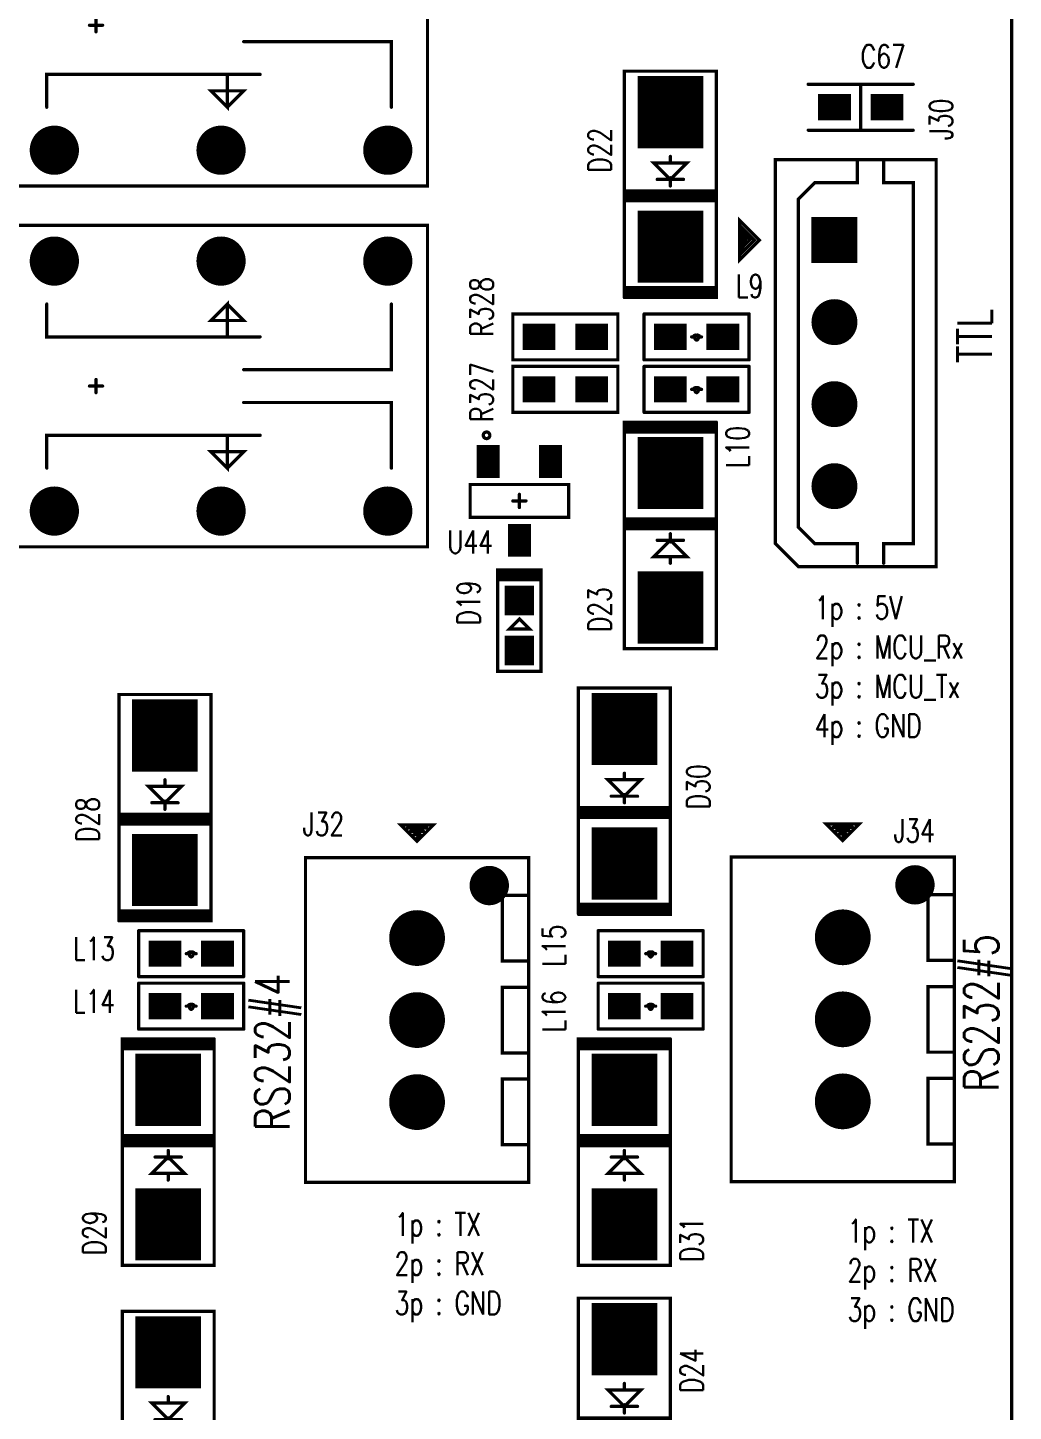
# Model space of a CAD drawing. Extents: x -22 to 239, y -29 to 162.
# Drawn here: x 208.02 to 238.05, y 62.65 to 104.82 of the extents above; entities that cross this region are included whole.
import ezdxf

# ---------------------------------------------------------------- set-up
doc = ezdxf.new("R2010")
doc.units = 0
for name, color, linetype in [('BOARD_OUTLINE_00', 255, 'CONTINUOUS'), ('DRIL_NPLTE_THRU_01', 5, 'CONTINUOUS'), ('DRIL_NPLTE_THRU_02', 106, 'CONTINUOUS'), ('DRIL_NPLTE_THRU_03', 96, 'CONTINUOUS'), ('DRIL_NPLTE_THRU_04', 34, 'CONTINUOUS'), ('DRIL_PLTE_THRU_01', 5, 'CONTINUOUS'), ('DRIL_PLTE_THRU_02', 106, 'CONTINUOUS'), ('DRIL_PLTE_THRU_03', 96, 'CONTINUOUS'), ('DRIL_PLTE_THRU_04', 34, 'CONTINUOUS'), ('DRIL_SYMBOL', 255, 'CONTINUOUS'), ('PADS_BOT', 43, 'CONTINUOUS'), ('PADS_INNER', 186, 'CONTINUOUS'), ('PADS_TOP', 186, 'CONTINUOUS'), ('PART_NAME_01', 3, 'CONTINUOUS'), ('PART_TOP_2DLINE_00', 150, 'CONTINUOUS'), ('PART_TOP_2DLINE_01', 150, 'CONTINUOUS'), ('PART_TOP_TEXT_126', 255, 'CONTINUOUS'), ('TEXT_126', 255, 'CONTINUOUS')]:
    doc.layers.add(name, color=color, linetype=linetype)
doc.styles.add('W0$1', font='simplex', dxfattribs={"width": 0.75})
doc.styles.add('W0$15', font='simplex', dxfattribs={"width": 0.75})

# ---------------------------------------------------------------- blocks, each defined once
blk = doc.blocks.new('BOARD_100')
at = {"layer": 'BOARD_OUTLINE_00', "const_width": 0.1}
blk.add_lwpolyline([(0, -1, -0.414214), (1, 0), (237, 0, -0.414214), (238, -1), (238, -149, -0.414214), (237, -150), (1, -150, -0.414214), (0, -149)], format="xyb", close=True, dxfattribs=at)
blk = doc.blocks.new('SMOOTH_0$1')
at = {"const_width": 0.05}
blk.add_lwpolyline([(-0.025, 0, 1), (0.025, 0, 1)], format="xyb", close=True, dxfattribs=at)
blk = doc.blocks.new('PART_BODY_TOP_30')
at = {"layer": 'PART_TOP_2DLINE_00', "const_width": 0.1}
for points in [[(3.75, 2.29), (4.35, 2.89), (3.15, 2.89), (3.75, 2.29)], [(6.2, -0.7), (5.5, -0.7), (5.5, 0.6), (5, 1.1), (-5, 1.1), (-5.5, 0.6), (-5.5, -0.7), (-6.1, -0.7)], [(6.2, -1.5), (5.5, -1.5), (5.5, -2.4), (-5.5, -2.4), (-5.5, -1.5), (-6.1, -1.5)]]:
    blk.add_lwpolyline(points, dxfattribs=at)
blk.add_lwpolyline([(6.2, -3.1), (6.2, 1.8), (-5.5, 1.8), (-6.2, 1.1), (-6.2, -3.1)], close=True, dxfattribs=at)
at = {"layer": 'PART_TOP_2DLINE_01', "const_width": 0.1}
for points in [[(3.75, 2.44), (4.1, 2.79), (3.4, 2.79), (3.75, 2.44)], [(3.75, 2.59), (3.85, 2.69), (3.65, 2.69), (3.75, 2.59)]]:
    blk.add_lwpolyline(points, dxfattribs=at)
at = {"layer": 'PART_TOP_2DLINE_00'}
for p in [(3.15, 2.89), (4.35, 2.89), (3.75, 2.29), (3.75, 2.29), (-5.5, 1.8), (6.2, 1.8), (-6.2, 1.1), (-5, 1.1), (5, 1.1), (-5.5, 0.6), (5.5, 0.6), (-6.1, -0.7), (-5.5, -0.7), (5.5, -0.7), (6.2, -0.7), (-6.1, -1.5), (-5.5, -1.5), (5.5, -1.5), (6.2, -1.5), (-5.5, -2.4), (5.5, -2.4), (-6.2, -3.1), (6.2, -3.1)]:
    blk.add_blockref('SMOOTH_0$1', p, dxfattribs=at)
at = {"layer": 'PART_TOP_2DLINE_01'}
for p in [(3.4, 2.79), (3.65, 2.69), (3.75, 2.59), (3.75, 2.59), (3.85, 2.69), (4.1, 2.79), (3.75, 2.44), (3.75, 2.44)]:
    blk.add_blockref('SMOOTH_0$1', p, dxfattribs=at)
blk = doc.blocks.new('DRIL_SYMBOL_0$9')
at = {"layer": 'DRIL_SYMBOL', "const_width": 0.0508}
for points in [[(-0.254, 0), (0.254, 0)], [(0, -0.254), (0, 0.254)]]:
    blk.add_lwpolyline(points, dxfattribs=at)
blk = doc.blocks.new('DRIL_HOLE_0$9')
at = {"const_width": 0.45}
blk.add_lwpolyline([(-0.225, 0, 1), (0.225, 0, 1)], format="xyb", close=True, dxfattribs=at)
blk.add_blockref('DRIL_SYMBOL_0$9', (0, 0))
blk = doc.blocks.new('PAD_19')
at = {"const_width": 0.7}
blk.add_lwpolyline([(0, -0.35, 1), (0, 0.35, 1)], format="xyb", close=True, dxfattribs=at)
blk = doc.blocks.new('PAD_20')
at = {"const_width": 1.4}
blk.add_lwpolyline([(-0.7, 0), (0.7, 0)], dxfattribs=at)
blk = doc.blocks.new('STK_TOP_132')
at = {"layer": 'DRIL_PLTE_THRU_01'}
blk.add_blockref('DRIL_HOLE_0$9', (0, 0), dxfattribs=at)
at = {"layer": 'DRIL_PLTE_THRU_02'}
blk.add_blockref('DRIL_HOLE_0$9', (0, 0), dxfattribs=at)
at = {"layer": 'DRIL_PLTE_THRU_03'}
blk.add_blockref('DRIL_HOLE_0$9', (0, 0), dxfattribs=at)
at = {"layer": 'DRIL_PLTE_THRU_04'}
blk.add_blockref('DRIL_HOLE_0$9', (0, 0), dxfattribs=at)
at = {"layer": 'PADS_BOT'}
blk.add_blockref('PAD_20', (0, 0), dxfattribs=at)
at = {"layer": 'PADS_INNER'}
blk.add_blockref('PAD_19', (0, 0), dxfattribs=at)
at = {"layer": 'PADS_TOP'}
blk.add_blockref('PAD_20', (0, 0), dxfattribs=at)
blk = doc.blocks.new('STK_TOP_131')
at = {"layer": 'DRIL_PLTE_THRU_01'}
blk.add_blockref('DRIL_HOLE_0$9', (0, 0), dxfattribs=at)
at = {"layer": 'DRIL_PLTE_THRU_02'}
blk.add_blockref('DRIL_HOLE_0$9', (0, 0), dxfattribs=at)
at = {"layer": 'DRIL_PLTE_THRU_03'}
blk.add_blockref('DRIL_HOLE_0$9', (0, 0), dxfattribs=at)
at = {"layer": 'DRIL_PLTE_THRU_04'}
blk.add_blockref('DRIL_HOLE_0$9', (0, 0), dxfattribs=at)
at = {"layer": 'PADS_BOT'}
blk.add_blockref('PAD_19', (0, 0), dxfattribs=at)
at = {"layer": 'PADS_INNER'}
blk.add_blockref('PAD_19', (0, 0), dxfattribs=at)
at = {"layer": 'PADS_TOP'}
blk.add_blockref('PAD_19', (0, 0), dxfattribs=at)
blk = doc.blocks.new('SYM_TOP_33')
for name, p in [('PART_BODY_TOP_30', (0, 0)), ('STK_TOP_131', (-3.75, 0)), ('STK_TOP_131', (-1.25, 0)), ('STK_TOP_131', (1.25, 0)), ('STK_TOP_132', (3.75, 0))]:
    blk.add_blockref(name, p)
blk = doc.blocks.new('PART_TOP_35')
blk.add_blockref('SYM_TOP_33', (0, 0))
at = {"layer": 'PART_NAME_01', "style": 'W0$1', "width": 0.75}
blk.add_text('J30', height=0.7, dxfattribs=at).set_placement((6.8, -3.6))
blk = doc.blocks.new('PART_BODY_TOP_33')
at = {"layer": 'PART_TOP_2DLINE_00', "const_width": 0.1}
for points in [[(-4.95, -3.4), (4.95, -3.4), (4.95, 3.4), (-4.95, 3.4)], [(-3.8, -2.6), (-1.8, -2.6), (-1.8, -3.4), (-3.8, -3.4)], [(-1, -2.6), (1, -2.6), (1, -3.4), (-1, -3.4)], [(1.8, -2.6), (3.8, -2.6), (3.8, -3.4), (1.8, -3.4)]]:
    blk.add_lwpolyline(points, close=True, dxfattribs=at)
for points in [[(5.45, 0), (5.95, 0.5), (5.95, -0.5), (5.45, 0)], [(5.55, -0.1), (5.55, 0)], [(5.65, -0.1), (5.65, 0.1)], [(5.75, -0.2), (5.75, 0.2)], [(5.85, -0.3), (5.85, 0.3)]]:
    blk.add_lwpolyline(points, dxfattribs=at)
at = {"layer": 'PART_TOP_2DLINE_00'}
for p in [(-4.95, 3.4), (4.95, 3.4), (5.95, 0.5), (5.45, 0), (5.45, 0), (5.55, 0), (5.65, 0.1), (5.75, 0.2), (5.85, 0.3), (5.55, -0.1), (5.65, -0.1), (5.75, -0.2), (5.85, -0.3), (5.95, -0.5), (-3.8, -2.6), (-1.8, -2.6), (-1, -2.6), (1, -2.6), (1.8, -2.6), (3.8, -2.6), (-4.95, -3.4), (-3.8, -3.4), (-1.8, -3.4), (-1, -3.4), (1, -3.4), (1.8, -3.4), (3.8, -3.4), (4.95, -3.4)]:
    blk.add_blockref('SMOOTH_0$1', p, dxfattribs=at)
blk = doc.blocks.new('DRIL_SYMBOL_1')
at = {"layer": 'DRIL_SYMBOL', "const_width": 0.0508}
for points in [[(-0.254, 0), (0.254, 0)], [(0, -0.254), (0, 0.254)]]:
    blk.add_lwpolyline(points, dxfattribs=at)
blk = doc.blocks.new('DRIL_HOLE_1')
at = {"const_width": 0.5}
blk.add_lwpolyline([(-0.25, 0, 1), (0.25, 0, 1)], format="xyb", close=True, dxfattribs=at)
blk.add_blockref('DRIL_SYMBOL_1', (0, 0))
blk = doc.blocks.new('PAD_21')
at = {"const_width": 0.85}
blk.add_lwpolyline([(0, -0.425, 1), (0, 0.425, 1)], format="xyb", close=True, dxfattribs=at)
blk = doc.blocks.new('STK_TOP_133')
at = {"layer": 'DRIL_PLTE_THRU_01'}
blk.add_blockref('DRIL_HOLE_1', (0, 0), dxfattribs=at)
at = {"layer": 'DRIL_PLTE_THRU_02'}
blk.add_blockref('DRIL_HOLE_1', (0, 0), dxfattribs=at)
at = {"layer": 'DRIL_PLTE_THRU_03'}
blk.add_blockref('DRIL_HOLE_1', (0, 0), dxfattribs=at)
at = {"layer": 'DRIL_PLTE_THRU_04'}
blk.add_blockref('DRIL_HOLE_1', (0, 0), dxfattribs=at)
at = {"layer": 'PADS_BOT'}
blk.add_blockref('PAD_21', (0, 0), dxfattribs=at)
at = {"layer": 'PADS_INNER'}
blk.add_blockref('PAD_21', (0, 0), dxfattribs=at)
at = {"layer": 'PADS_TOP'}
blk.add_blockref('PAD_21', (0, 0), dxfattribs=at)
blk = doc.blocks.new('DRIL_SYMBOL_1$2')
at = {"layer": 'DRIL_SYMBOL', "const_width": 0.0508}
for points in [[(-0.254, 0), (0.254, 0)], [(0, -0.254), (0, 0.254)]]:
    blk.add_lwpolyline(points, dxfattribs=at)
blk = doc.blocks.new('DRIL_HOLE_1$2')
at = {"const_width": 0.6}
blk.add_lwpolyline([(-0.3, 0, 1), (0.3, 0, 1)], format="xyb", close=True, dxfattribs=at)
blk.add_blockref('DRIL_SYMBOL_1$2', (0, 0))
blk = doc.blocks.new('PAD_22')
at = {"const_width": 0.6}
blk.add_lwpolyline([(0, -0.3, 1), (0, 0.3, 1)], format="xyb", close=True, dxfattribs=at)
blk = doc.blocks.new('STK_TOP_134')
at = {"layer": 'DRIL_NPLTE_THRU_01'}
blk.add_blockref('DRIL_HOLE_1$2', (0, 0), dxfattribs=at)
at = {"layer": 'DRIL_NPLTE_THRU_02'}
blk.add_blockref('DRIL_HOLE_1$2', (0, 0), dxfattribs=at)
at = {"layer": 'DRIL_NPLTE_THRU_03'}
blk.add_blockref('DRIL_HOLE_1$2', (0, 0), dxfattribs=at)
at = {"layer": 'DRIL_NPLTE_THRU_04'}
blk.add_blockref('DRIL_HOLE_1$2', (0, 0), dxfattribs=at)
at = {"layer": 'PADS_BOT'}
blk.add_blockref('PAD_22', (0, 0), dxfattribs=at)
at = {"layer": 'PADS_INNER'}
blk.add_blockref('PAD_22', (0, 0), dxfattribs=at)
at = {"layer": 'PADS_TOP'}
blk.add_blockref('PAD_22', (0, 0), dxfattribs=at)
blk = doc.blocks.new('SYM_TOP_36')
for name, p in [('PART_BODY_TOP_33', (0, 0)), ('STK_TOP_133', (-2.5, 0)), ('STK_TOP_133', (0, 0)), ('STK_TOP_133', (2.5, 0)), ('STK_TOP_134', (4.1, -2.2))]:
    blk.add_blockref(name, p)
blk = doc.blocks.new('PART_TOP_47')
blk.add_blockref('SYM_TOP_36', (0, 0))
at = {"layer": 'PART_NAME_01', "style": 'W0$1', "width": 0.75}
blk.add_text('J32', height=0.7, rotation=270, dxfattribs=at).set_placement((5.624, 3.482))
blk = doc.blocks.new('PART_TOP_49')
blk.add_blockref('SYM_TOP_36', (0, 0))
at = {"layer": 'PART_NAME_01', "style": 'W0$1', "width": 0.75}
blk.add_text('J34', height=0.7, rotation=270, dxfattribs=at).set_placement((5.402, -1.547))
blk = doc.blocks.new('PART_BODY_TOP_36')
at = {"layer": 'PART_TOP_2DLINE_00', "const_width": 0.1}
for points in [[(-1.599946, 0.700024), (1.599946, 0.700024)], [(0, 0.700024), (0, -0.700024)], [(-1.599946, -0.700024), (1.599946, -0.700024)]]:
    blk.add_lwpolyline(points, dxfattribs=at)
at = {"layer": 'PART_TOP_2DLINE_00'}
for p in [(-1.599946, 0.700024), (0, 0.700024), (1.599946, 0.700024), (-1.599946, -0.700024), (0, -0.700024), (1.599946, -0.700024)]:
    blk.add_blockref('SMOOTH_0$1', p, dxfattribs=at)
blk = doc.blocks.new('DRIL_HOLE_0')
blk.add_lwpolyline([(0, 0, 1), (0, 0, 1)], format="xyb", close=True)
blk = doc.blocks.new('PAD_1')
blk.add_lwpolyline([(0, 0, 1), (0, 0, 1)], format="xyb", close=True)
blk = doc.blocks.new('PAD_25')
at = {"const_width": 0.8}
blk.add_lwpolyline([(-0.5, 0), (0.5, 0)], dxfattribs=at)
blk = doc.blocks.new('STK_TOP_43')
at = {"layer": 'DRIL_NPLTE_THRU_01'}
blk.add_blockref('DRIL_HOLE_0', (0, 0), dxfattribs=at)
at = {"layer": 'DRIL_NPLTE_THRU_02'}
blk.add_blockref('DRIL_HOLE_0', (0, 0), dxfattribs=at)
at = {"layer": 'DRIL_NPLTE_THRU_03'}
blk.add_blockref('DRIL_HOLE_0', (0, 0), dxfattribs=at)
at = {"layer": 'DRIL_NPLTE_THRU_04'}
blk.add_blockref('DRIL_HOLE_0', (0, 0), dxfattribs=at)
at = {"layer": 'PADS_BOT'}
blk.add_blockref('PAD_1', (0, 0), dxfattribs=at)
at = {"layer": 'PADS_INNER'}
blk.add_blockref('PAD_1', (0, 0), dxfattribs=at)
at = {"layer": 'PADS_TOP'}
blk.add_blockref('PAD_25', (0, 0), dxfattribs=at)
blk = doc.blocks.new('SYM_TOP_39')
for name, p in [('PART_BODY_TOP_36', (0, 0)), ('STK_TOP_43', (-0.8001, 0)), ('STK_TOP_43', (0.8001, 0))]:
    blk.add_blockref(name, p)
blk = doc.blocks.new('PART_TOP_102')
blk.add_blockref('SYM_TOP_39', (0, 0))
at = {"layer": 'PART_NAME_01', "style": 'W0$1', "width": 0.75}
blk.add_text('C67', height=0.7, dxfattribs=at).set_placement((0, 1.2))
blk = doc.blocks.new('PART_BODY_TOP_8')
at = {"layer": 'PART_TOP_2DLINE_00', "const_width": 0.1}
for points in [[(-1.5, 0.5), (1.5, 0.5), (1.5, -0.5), (-1.5, -0.5), (-1.5, 0.5)], [(-0.2, 0), (0.2, 0)], [(0, -0.2), (0, 0.2)]]:
    blk.add_lwpolyline(points, dxfattribs=at)
blk.add_lwpolyline([(0.9, -2, 1), (1.1, -2, 1)], format="xyb", close=True, dxfattribs=at)
at = {"layer": 'PART_TOP_2DLINE_00'}
for p in [(-1.5, 0.5), (-1.5, 0.5), (1.5, 0.5), (-0.2, 0), (0, 0.2), (0.2, 0), (0, -0.2), (-1.5, -0.5), (1.5, -0.5)]:
    blk.add_blockref('SMOOTH_0$1', p, dxfattribs=at)
blk = doc.blocks.new('PAD_6')
at = {"const_width": 0.7}
blk.add_lwpolyline([(-0.5, 0), (0.5, 0)], dxfattribs=at)
blk = doc.blocks.new('STK_TOP_109')
at = {"layer": 'DRIL_PLTE_THRU_01'}
blk.add_blockref('DRIL_HOLE_0', (0, 0), dxfattribs=at)
at = {"layer": 'DRIL_PLTE_THRU_02'}
blk.add_blockref('DRIL_HOLE_0', (0, 0), dxfattribs=at)
at = {"layer": 'DRIL_PLTE_THRU_03'}
blk.add_blockref('DRIL_HOLE_0', (0, 0), dxfattribs=at)
at = {"layer": 'DRIL_PLTE_THRU_04'}
blk.add_blockref('DRIL_HOLE_0', (0, 0), dxfattribs=at)
at = {"layer": 'PADS_BOT'}
blk.add_blockref('PAD_1', (0, 0), dxfattribs=at)
at = {"layer": 'PADS_INNER'}
blk.add_blockref('PAD_1', (0, 0), dxfattribs=at)
at = {"layer": 'PADS_TOP', "rotation": 90}
blk.add_blockref('PAD_6', (0, 0), dxfattribs=at)
blk = doc.blocks.new('SYM_TOP_11')
for name, p in [('STK_TOP_109', (0, 1.2)), ('PART_BODY_TOP_8', (0, 0)), ('STK_TOP_109', (-0.95, -1.2)), ('STK_TOP_109', (0.95, -1.2))]:
    blk.add_blockref(name, p)
blk = doc.blocks.new('PART_TOP_129')
blk.add_blockref('SYM_TOP_11', (0, 0))
at = {"layer": 'PART_NAME_01', "style": 'W0$1', "width": 0.75}
blk.add_text('U44', height=0.7, rotation=180, dxfattribs=at).set_placement((2.2, 1.6))
blk = doc.blocks.new('PART_BODY_TOP_39')
at = {"layer": 'PART_TOP_2DLINE_00', "const_width": 0.1}
for points in [[(-1.599946, 0.700024), (1.599946, 0.700024)], [(-1.599946, -0.700024), (-1.599946, 0.700024)], [(1.599946, 0.700024), (1.599946, -0.700024)], [(-0.150114, 0), (-0.100076, 0)], [(0.150114, 0), (0.100076, 0)], [(-1.599946, -0.700024), (1.599946, -0.700024)]]:
    blk.add_lwpolyline(points, dxfattribs=at)
for points in [[(0, -0.100076, 1.617558874), (-0.100076, 0)], [(0.100076, 0, 1.617558874), (0, -0.100076)]]:
    blk.add_lwpolyline(points, format="xyb", dxfattribs=at)
at = {"layer": 'PART_TOP_2DLINE_00'}
for p in [(-1.599946, 0.700024), (-1.599946, 0.700024), (1.599946, 0.700024), (1.599946, 0.700024), (-0.150114, 0), (-0.100076, 0), (-0.100076, 0), (0.100076, 0), (0.100076, 0), (0.150114, 0), (0, -0.100076), (0, -0.100076), (-1.599946, -0.700024), (-1.599946, -0.700024), (1.599946, -0.700024), (1.599946, -0.700024)]:
    blk.add_blockref('SMOOTH_0$1', p, dxfattribs=at)
blk = doc.blocks.new('SYM_TOP_42')
for name, p in [('PART_BODY_TOP_39', (0, 0)), ('STK_TOP_43', (-0.8001, 0)), ('STK_TOP_43', (0.8001, 0))]:
    blk.add_blockref(name, p)
blk = doc.blocks.new('PART_TOP_132')
blk.add_blockref('SYM_TOP_42', (0, 0))
at = {"layer": 'PART_NAME_01', "style": 'W0$1', "width": 0.75}
blk.add_text('L10', height=0.7, rotation=90, dxfattribs=at).set_placement((1.6, -2.4))
blk = doc.blocks.new('PART_TOP_135')
blk.add_blockref('SYM_TOP_42', (0, 0))
at = {"layer": 'PART_NAME_01', "style": 'W0$1', "width": 0.75}
blk.add_text('L13', height=0.7, dxfattribs=at).set_placement((-3.6, -0.2))
blk = doc.blocks.new('PART_TOP_136')
blk.add_blockref('SYM_TOP_42', (0, 0))
at = {"layer": 'PART_NAME_01', "style": 'W0$1', "width": 0.75}
blk.add_text('L14', height=0.7, dxfattribs=at).set_placement((-3.6, -0.2))
blk = doc.blocks.new('PART_TOP_137')
blk.add_blockref('SYM_TOP_42', (0, 0))
at = {"layer": 'PART_NAME_01', "style": 'W0$1', "width": 0.75}
blk.add_text('L15', height=0.7, rotation=90, dxfattribs=at).set_placement((-2.6, -0.4))
blk = doc.blocks.new('PART_TOP_138')
blk.add_blockref('SYM_TOP_42', (0, 0))
at = {"layer": 'PART_NAME_01', "style": 'W0$1', "width": 0.75}
blk.add_text('L16', height=0.7, rotation=90, dxfattribs=at).set_placement((-2.6, -0.8))
blk = doc.blocks.new('PART_TOP_144')
blk.add_blockref('SYM_TOP_42', (0, 0))
at = {"layer": 'PART_NAME_01', "style": 'W0$1', "width": 0.75}
blk.add_text('L9', height=0.7, dxfattribs=at).set_placement((1.2, 1.2))
blk = doc.blocks.new('PART_BODY_TOP_41')
at = {"layer": 'PART_TOP_2DLINE_01', "const_width": 0.1}
for points in [[(-1.400048, -0.659892), (-1.700022, -0.659892), (-1.700022, 0.659892), (-1.400048, 0.659892)], [(-1.599946, -0.599948), (-1.599946, 0.599948)], [(-1.500124, -0.599948), (-1.500124, 0.6)], [(-0.199898, 0), (0.100076, 0.299974), (0.100076, -0.299974), (-0.199898, 0)]]:
    blk.add_lwpolyline(points, dxfattribs=at)
blk.add_lwpolyline([(1.397, -0.659892), (-1.397, -0.659892), (-1.397, 0.659892), (1.397, 0.659892)], close=True, dxfattribs=at)
at = {"layer": 'PART_TOP_2DLINE_01'}
for p in [(-1.700022, 0.659892), (-1.599946, 0.599948), (-1.500124, 0.6), (-1.400048, 0.659892), (-1.397, 0.659892), (1.397, 0.659892), (-0.199898, 0), (-0.199898, 0), (0.100076, 0.299974), (0.100076, -0.299974), (-1.700022, -0.659892), (-1.599946, -0.599948), (-1.500124, -0.599948), (-1.400048, -0.659892), (-1.397, -0.659892), (1.397, -0.659892)]:
    blk.add_blockref('SMOOTH_0$1', p, dxfattribs=at)
blk = doc.blocks.new('PAD_27')
at = {"const_width": 0.9}
blk.add_lwpolyline([(-0.45, 0), (0.45, 0)], dxfattribs=at)
blk = doc.blocks.new('STK_TOP_142')
at = {"layer": 'DRIL_NPLTE_THRU_01'}
blk.add_blockref('DRIL_HOLE_0', (0, 0), dxfattribs=at)
at = {"layer": 'DRIL_NPLTE_THRU_02'}
blk.add_blockref('DRIL_HOLE_0', (0, 0), dxfattribs=at)
at = {"layer": 'DRIL_NPLTE_THRU_03'}
blk.add_blockref('DRIL_HOLE_0', (0, 0), dxfattribs=at)
at = {"layer": 'DRIL_NPLTE_THRU_04'}
blk.add_blockref('DRIL_HOLE_0', (0, 0), dxfattribs=at)
at = {"layer": 'PADS_BOT'}
blk.add_blockref('PAD_1', (0, 0), dxfattribs=at)
at = {"layer": 'PADS_INNER'}
blk.add_blockref('PAD_1', (0, 0), dxfattribs=at)
at = {"layer": 'PADS_TOP'}
blk.add_blockref('PAD_27', (0, 0), dxfattribs=at)
blk = doc.blocks.new('SYM_TOP_44')
for name, p in [('PART_BODY_TOP_41', (0, 0)), ('STK_TOP_142', (-0.762, 0)), ('STK_TOP_142', (0.762, 0))]:
    blk.add_blockref(name, p)
blk = doc.blocks.new('PART_TOP_150')
blk.add_blockref('SYM_TOP_44', (0, 0))
at = {"layer": 'PART_NAME_01', "style": 'W0$1', "width": 0.75}
blk.add_text('D19', height=0.7, rotation=180, dxfattribs=at).set_placement((0, -1.2))
blk = doc.blocks.new('PART_BODY_TOP_45')
at = {"layer": 'PART_TOP_2DLINE_00', "const_width": 0.1}
blk.add_lwpolyline([(-1.599946, 0.700024), (1.599946, 0.700024), (1.599946, -0.700024), (-1.599946, -0.700024), (-1.599946, 0.700024)], dxfattribs=at)
at = {"layer": 'PART_TOP_2DLINE_00'}
for p in [(-1.599946, 0.700024), (-1.599946, 0.700024), (1.599946, 0.700024), (-1.599946, -0.700024), (1.599946, -0.700024)]:
    blk.add_blockref('SMOOTH_0$1', p, dxfattribs=at)
blk = doc.blocks.new('SYM_TOP_48')
for name, p in [('PART_BODY_TOP_45', (0, 0)), ('STK_TOP_43', (-0.8001, 0)), ('STK_TOP_43', (0.8001, 0))]:
    blk.add_blockref(name, p)
blk = doc.blocks.new('PART_TOP_385')
blk.add_blockref('SYM_TOP_48', (0, 0))
at = {"layer": 'PART_NAME_01', "style": 'W0$1', "width": 0.75}
blk.add_text('R327', height=0.7, rotation=90, dxfattribs=at).set_placement((-2.2, -1))
blk = doc.blocks.new('PART_TOP_386')
blk.add_blockref('SYM_TOP_48', (0, 0))
at = {"layer": 'PART_NAME_01', "style": 'W0$1', "width": 0.75}
blk.add_text('R328', height=0.7, rotation=90, dxfattribs=at).set_placement((-2.2, 0))
blk = doc.blocks.new('PART_BODY_TOP_28')
at = {"layer": 'PART_TOP_2DLINE_00', "const_width": 0.1}
blk.add_lwpolyline([(-10.1, 4.9), (10.1, 4.9), (10.1, -4.9), (-10.1, -4.9)], close=True, dxfattribs=at)
for points in [[(-9, 2.5), (-9, 1.5)], [(-1.5, 2.5), (-1.5, 1.5), (5, 1.5)], [(4, 1.5), (4, 2.5), (3.5, 2), (4.5, 2), (4, 2.5)], [(9, 2.5), (9, 0.5), (4.5, 0.5)], [(-0.2, 0), (0, 0), (0, -0.2)], [(0, 0.2), (0, 0), (0.2, 0)], [(9, -2.5), (9, -0.5), (4.5, -0.5)], [(-9, -1.5), (-9, -2.5)], [(-1.5, -2.5), (-1.5, -1.5), (5, -1.5)], [(4, -1.5), (4, -2.5), (3.5, -2), (4.5, -2), (4, -2.5)]]:
    blk.add_lwpolyline(points, dxfattribs=at)
for points in [[(-9, 1.5, -1.999132), (-9, 0.5)], [(-9, 0.5, -1.999132), (-9, -0.5)], [(-9, -0.5, -1.999132), (-9, -1.5)]]:
    blk.add_lwpolyline(points, format="xyb", dxfattribs=at)
at = {"layer": 'PART_TOP_2DLINE_00'}
for p in [(-10.1, 4.9), (10.1, 4.9), (-9, 2.5), (-1.5, 2.5), (4, 2.5), (4, 2.5), (9, 2.5), (3.5, 2), (4.5, 2), (-9, 1.5), (-9, 1.5), (-1.5, 1.5), (4, 1.5), (5, 1.5), (-9, 0.5), (-9, 0.5), (4.5, 0.5), (9, 0.5), (-0.2, 0), (0, 0.2), (0, 0), (0, 0), (0.2, 0), (0, -0.2), (-9, -0.5), (-9, -0.5), (4.5, -0.5), (9, -0.5), (-9, -1.5), (-9, -1.5), (-1.5, -1.5), (4, -1.5), (5, -1.5), (3.5, -2), (4.5, -2), (-9, -2.5), (-1.5, -2.5), (4, -2.5), (4, -2.5), (9, -2.5), (-10.1, -4.9), (10.1, -4.9)]:
    blk.add_blockref('SMOOTH_0$1', p, dxfattribs=at)
at = {"layer": 'PART_TOP_TEXT_126', "style": 'W0$1', "width": 0.75}
for s, p in [('16', (-11, 3.5)), ('1', (-11, -4))]:
    blk.add_text(s, height=0.7, dxfattribs=at).set_placement(p)
blk = doc.blocks.new('DRIL_SYMBOL_0$8')
at = {"layer": 'DRIL_SYMBOL', "const_width": 0.0508}
for points in [[(-0.254, 0), (0.254, 0)], [(0, -0.254), (0, 0.254)]]:
    blk.add_lwpolyline(points, dxfattribs=at)
blk = doc.blocks.new('DRIL_HOLE_0$8')
at = {"const_width": 0.4}
blk.add_lwpolyline([(-0.2, 0, 1), (0.2, 0, 1)], format="xyb", close=True, dxfattribs=at)
blk.add_blockref('DRIL_SYMBOL_0$8', (0, 0))
blk = doc.blocks.new('PAD_17')
at = {"const_width": 0.75}
blk.add_lwpolyline([(0, -0.375, 1), (0, 0.375, 1)], format="xyb", close=True, dxfattribs=at)
blk = doc.blocks.new('STK_TOP_126')
at = {"layer": 'DRIL_PLTE_THRU_01'}
blk.add_blockref('DRIL_HOLE_0$8', (0, 0), dxfattribs=at)
at = {"layer": 'DRIL_PLTE_THRU_02'}
blk.add_blockref('DRIL_HOLE_0$8', (0, 0), dxfattribs=at)
at = {"layer": 'DRIL_PLTE_THRU_03'}
blk.add_blockref('DRIL_HOLE_0$8', (0, 0), dxfattribs=at)
at = {"layer": 'DRIL_PLTE_THRU_04'}
blk.add_blockref('DRIL_HOLE_0$8', (0, 0), dxfattribs=at)
at = {"layer": 'PADS_BOT'}
blk.add_blockref('PAD_17', (0, 0), dxfattribs=at)
at = {"layer": 'PADS_INNER'}
blk.add_blockref('PAD_17', (0, 0), dxfattribs=at)
at = {"layer": 'PADS_TOP'}
blk.add_blockref('PAD_17', (0, 0), dxfattribs=at)
blk = doc.blocks.new('SYM_TOP_31')
for name, p in [('PART_BODY_TOP_28', (0, 0)), ('STK_TOP_126', (-8.89, 3.81)), ('STK_TOP_126', (-1.27, 3.81)), ('STK_TOP_126', (3.81, 3.81)), ('STK_TOP_126', (8.89, 3.81)), ('STK_TOP_126', (-8.89, -3.81)), ('STK_TOP_126', (-1.27, -3.81)), ('STK_TOP_126', (3.81, -3.81)), ('STK_TOP_126', (8.89, -3.81))]:
    blk.add_blockref(name, p)
blk = doc.blocks.new('PART_TOP_510')
blk.add_blockref('SYM_TOP_31', (0, 0))
at = {"layer": 'PART_NAME_01', "style": 'W0$1', "width": 0.75}
blk.add_text('RELAY10', height=0.7, rotation=90, dxfattribs=at).set_placement((11.5, 2.3))
blk = doc.blocks.new('PART_TOP_517')
blk.add_blockref('SYM_TOP_31', (0, 0))
at = {"layer": 'PART_NAME_01', "style": 'W0$1', "width": 0.75}
blk.add_text('RELAY8', height=0.7, dxfattribs=at).set_placement((-5.7, -6.1))
blk = doc.blocks.new('PART_BODY_TOP_49')
at = {"layer": 'PART_TOP_2DLINE_00', "const_width": 0.1}
for points in [[(-3.6, 1.4), (-3.6, -1.4), (-3.5, -1.4), (-3.5, 1.4)], [(-2.5, 1.4), (-3.6, 1.4)], [(-3.45, 1.35), (-3.45, -1.35), (-3.35, -1.35), (-3.35, 1.35)], [(-2.7, 1.4), (2.7, 1.4)], [(-0.65, -1.4), (-0.65, 1.4), (-0.55, 1.4), (-0.55, -1.4), (-0.45, -1.4), (-0.45, 1.4), (-0.35, 1.4), (-0.35, -1.4)], [(0, 0), (0.5, 0.5), (0.5, -0.5), (0, 0)], [(0, 0.4), (0, -0.4)], [(0.05, 0), (-0.2, 0)], [(0.5, 0), (0.7, 0)], [(-2.6, -1.4), (-3.6, -1.4)], [(2.7, -1.4), (-2.7, -1.4)]]:
    blk.add_lwpolyline(points, dxfattribs=at)
blk.add_lwpolyline([(-3.3, 1.4), (3.3, 1.4), (3.3, -1.4), (-3.3, -1.4)], close=True, dxfattribs=at)
at = {"layer": 'PART_TOP_2DLINE_00'}
for p in [(-3.6, 1.4), (-3.6, 1.4), (-3.5, 1.4), (-3.45, 1.35), (-3.35, 1.35), (-3.3, 1.4), (-2.7, 1.4), (-2.5, 1.4), (-0.65, 1.4), (-0.55, 1.4), (-0.45, 1.4), (-0.35, 1.4), (2.7, 1.4), (3.3, 1.4), (0, 0.4), (0.5, 0.5), (-0.2, 0), (0, 0), (0, 0), (0.05, 0), (0.5, 0), (0.7, 0), (0, -0.4), (0.5, -0.5), (-3.6, -1.4), (-3.6, -1.4), (-3.5, -1.4), (-3.45, -1.35), (-3.35, -1.35), (-3.3, -1.4), (-2.7, -1.4), (-2.6, -1.4), (-0.65, -1.4), (-0.55, -1.4), (-0.45, -1.4), (-0.35, -1.4), (2.7, -1.4), (3.3, -1.4)]:
    blk.add_blockref('SMOOTH_0$1', p, dxfattribs=at)
blk = doc.blocks.new('PAD_33')
at = {"const_width": 2}
blk.add_lwpolyline([(-1.1, 0), (1.1, 0)], dxfattribs=at)
blk = doc.blocks.new('STK_TOP_148')
at = {"layer": 'DRIL_PLTE_THRU_01'}
blk.add_blockref('DRIL_HOLE_0', (0, 0), dxfattribs=at)
at = {"layer": 'DRIL_PLTE_THRU_02'}
blk.add_blockref('DRIL_HOLE_0', (0, 0), dxfattribs=at)
at = {"layer": 'DRIL_PLTE_THRU_03'}
blk.add_blockref('DRIL_HOLE_0', (0, 0), dxfattribs=at)
at = {"layer": 'DRIL_PLTE_THRU_04'}
blk.add_blockref('DRIL_HOLE_0', (0, 0), dxfattribs=at)
at = {"layer": 'PADS_BOT'}
blk.add_blockref('PAD_1', (0, 0), dxfattribs=at)
at = {"layer": 'PADS_INNER'}
blk.add_blockref('PAD_1', (0, 0), dxfattribs=at)
at = {"layer": 'PADS_TOP'}
blk.add_blockref('PAD_33', (0, 0), dxfattribs=at)
blk = doc.blocks.new('SYM_TOP_52')
for name, p in [('PART_BODY_TOP_49', (0, 0)), ('STK_TOP_148', (-2.05, 0)), ('STK_TOP_148', (2.05, 0))]:
    blk.add_blockref(name, p)
blk = doc.blocks.new('PART_TOP_538')
blk.add_blockref('SYM_TOP_52', (0, 0))
at = {"layer": 'PART_NAME_01', "style": 'W0$1', "width": 0.75}
blk.add_text('D20', height=0.7, dxfattribs=at).set_placement((-2.6, 1.7))
blk = doc.blocks.new('PART_TOP_540')
blk.add_blockref('SYM_TOP_52', (0, 0))
at = {"layer": 'PART_NAME_01', "style": 'W0$1', "width": 0.75}
blk.add_text('D22', height=0.7, dxfattribs=at).set_placement((0.2, 1.8))
blk = doc.blocks.new('PART_TOP_541')
blk.add_blockref('SYM_TOP_52', (0, 0))
at = {"layer": 'PART_NAME_01', "style": 'W0$1', "width": 0.75}
blk.add_text('D23', height=0.7, rotation=180, dxfattribs=at).set_placement((2.8, -1.8))
blk = doc.blocks.new('PART_TOP_542')
blk.add_blockref('SYM_TOP_52', (0, 0))
at = {"layer": 'PART_NAME_01', "style": 'W0$1', "width": 0.75}
blk.add_text('D24', height=0.7, dxfattribs=at).set_placement((0.4, -2.4))
blk = doc.blocks.new('PART_TOP_544')
blk.add_blockref('SYM_TOP_52', (0, 0))
at = {"layer": 'PART_NAME_01', "style": 'W0$1', "width": 0.75}
blk.add_text('D28', height=0.7, dxfattribs=at).set_placement((-1.2, 2))
blk = doc.blocks.new('PART_TOP_545')
blk.add_blockref('SYM_TOP_52', (0, 0))
at = {"layer": 'PART_NAME_01', "style": 'W0$1', "width": 0.75}
blk.add_text('D29', height=0.7, rotation=180, dxfattribs=at).set_placement((3, -1.9))
blk = doc.blocks.new('PART_TOP_546')
blk.add_blockref('SYM_TOP_52', (0, 0))
at = {"layer": 'PART_NAME_01', "style": 'W0$1', "width": 0.75}
blk.add_text('D30', height=0.7, dxfattribs=at).set_placement((-0.4, -2.6))
blk = doc.blocks.new('PART_TOP_547')
blk.add_blockref('SYM_TOP_52', (0, 0))
at = {"layer": 'PART_NAME_01', "style": 'W0$1', "width": 0.75}
blk.add_text('D31', height=0.7, rotation=180, dxfattribs=at).set_placement((3.2, 2.4))

msp = doc.modelspace()

# ---------------------------------------------------------------- block references
for name, p in [('BOARD_100', (0, 150)), ('PART_TOP_510', (210.1, 104.9)), ('PART_TOP_102', (233.4, 102.4)), ('PART_TOP_517', (210.1, 93.9)), ('PART_TOP_386', (224.4, 95.4)), ('PART_TOP_144', (228.4, 95.4)), ('PART_TOP_385', (224.4, 93.8)), ('PART_TOP_132', (228.4, 93.8)), ('PART_TOP_135', (213, 76.6)), ('PART_TOP_137', (227, 76.6)), ('PART_TOP_136', (213, 75)), ('PART_TOP_138', (227, 75))]:
    msp.add_blockref(name, p)
for name, p, rotation in [('PART_TOP_540', (227.6, 100.2), 90), ('PART_TOP_35', (232.6, 94.6), 90), ('PART_TOP_541', (227.6, 89.2), 270), ('PART_TOP_129', (223, 90.4), 180), ('PART_TOP_150', (223, 86.6), 270), ('PART_TOP_544', (212.2, 81.2), 90), ('PART_TOP_546', (226.2, 81.4), 90), ('PART_TOP_47', (219.882, 74.576), 90), ('PART_TOP_49', (232.853, 74.598), 90), ('PART_TOP_545', (212.3, 70.4), 270), ('PART_TOP_547', (226.2, 70.4), 270), ('PART_TOP_542', (226.2, 62.8), 90), ('PART_TOP_538', (212.3, 62.4), 90)]:
    msp.add_blockref(name, p, dxfattribs=dict(rotation=rotation))

# ---------------------------------------------------------------- texts
at = {"layer": 'TEXT_126', "style": 'W0$15', "width": 0.75}
for s, p in [('TTL', (237.4, 94.6)), ('RS232#5', (237.6, 72.4)), ('RS232#4', (216, 71.2))]:
    msp.add_text(s, height=1.05, rotation=90, dxfattribs=at).set_placement(p)
at = {"layer": 'TEXT_126', "style": 'W0$1', "width": 0.75}
for s, p in [('1p : 5V', (232, 86.8)), ('2p : MCU_Rx', (232, 85.6)), ('3p : MCU_Tx', (232, 84.4)), ('4p : GND', (232, 83.2)), ('1p : TX', (219.2, 68)), ('1p : TX', (233, 67.8)), ('2p : RX', (219.2, 66.8)), ('2p : RX', (233, 66.6)), ('3p : GND', (219.2, 65.6)), ('3p : GND', (233, 65.4))]:
    msp.add_text(s, height=0.7, dxfattribs=at).set_placement(p)

doc.saveas('drawing.dxf')
